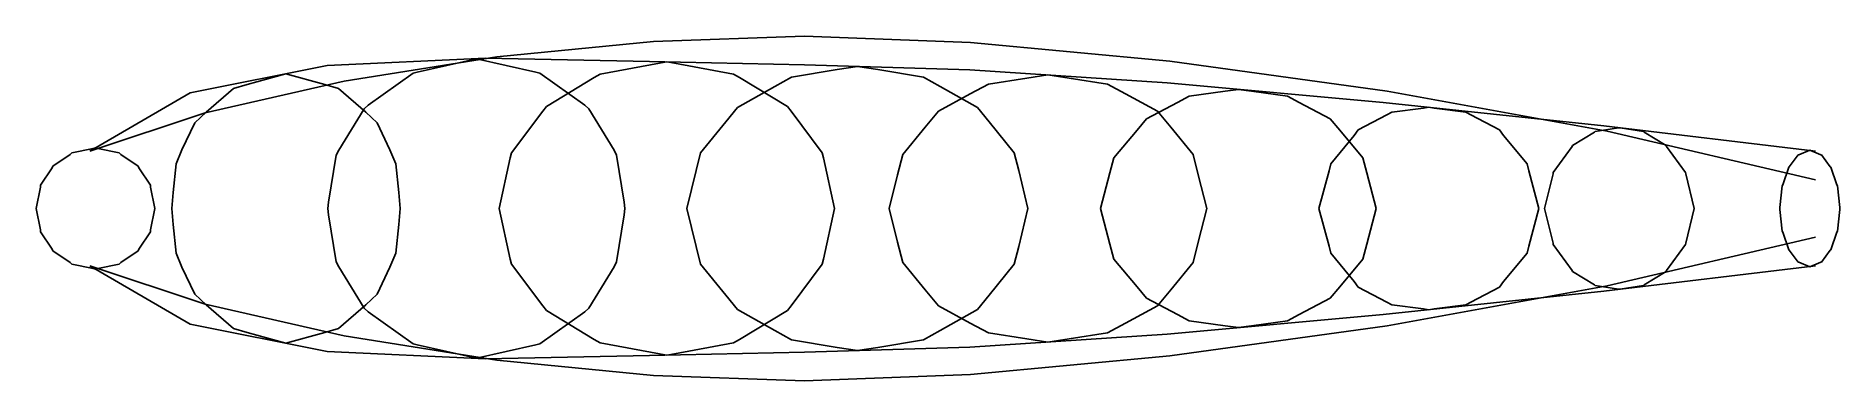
# Model space of a CAD drawing. Extents: x -9 to 304, y -30 to 30.
import ezdxf

# ---------------------------------------------------------------- set-up
doc = ezdxf.new("R2010")
doc.units = 0

msp = doc.modelspace()

# ---------------------------------------------------------------- linework, layer by layer
at = {"color": 0}
for p, q in [((70.77, 26.37), (97.99, 29.06)), ((97.99, 29.06), (70.77, 26.37)), ((97.99, 29.06), (124.22, 30)), ((124.22, 30), (97.99, 29.06)), ((97.99, 29.06), (97.99, 29.06)), ((97.99, 29.06), (97.99, 29.06)), ((124.22, 30), (124.22, 30)), ((124.22, 30), (124.22, 30)), ((124.22, 30), (153.12, 28.87)), ((153.12, 28.87), (124.22, 30)), ((153.12, 28.87), (153.12, 28.87)), ((153.12, 28.87), (153.12, 28.87)), ((153.12, 28.87), (187.75, 25.61)), ((187.75, 25.61), (153.12, 28.87)), ((68.78, 26.13), (41.25, 24.89)), ((41.25, 24.89), (68.78, 26.13)), ((44.23, 22.16), (70.77, 26.37)), ((70.77, 26.37), (44.23, 22.16)), ((97.33, 25.58), (68.78, 26.13)), ((68.78, 26.13), (68.78, 26.13)), ((68.78, 26.13), (68.78, 26.13)), ((68.78, 26.13), (97.33, 25.58)), ((70.77, 26.37), (70.77, 26.37)), ((70.77, 26.37), (70.77, 26.37)), ((124.22, 25), (97.33, 25.58)), ((97.33, 25.58), (97.33, 25.58)), ((97.33, 25.58), (97.33, 25.58)), ((97.33, 25.58), (124.22, 25)), ((187.75, 25.61), (187.75, 25.61)), ((187.75, 25.61), (187.75, 25.61)), ((187.75, 25.61), (225.51, 20.42)), ((225.51, 20.42), (187.75, 25.61)), ((41.25, 24.89), (17.43, 20.1)), ((17.43, 20.1), (41.25, 24.89)), ((20.08, 16.63), (44.23, 22.16)), ((44.23, 22.16), (20.08, 16.63)), ((41.25, 24.89), (41.25, 24.89)), ((41.25, 24.89), (41.25, 24.89)), ((44.23, 22.16), (44.23, 22.16)), ((44.23, 22.16), (44.23, 22.16)), ((152.97, 24.15), (124.22, 25)), ((124.22, 25), (124.22, 25)), ((124.22, 25), (124.22, 25)), ((124.22, 25), (152.97, 24.15)), ((187.3, 21.84), (152.97, 24.15)), ((152.97, 24.15), (152.97, 24.15)), ((152.97, 24.15), (152.97, 24.15)), ((152.97, 24.15), (187.3, 21.84)), ((17.43, 20.1), (0, 10)), ((0, 10), (17.43, 20.1)), ((17.43, 20.1), (17.43, 20.1)), ((17.43, 20.1), (17.43, 20.1)), ((224.83, 18.46), (187.3, 21.84)), ((187.3, 21.84), (187.3, 21.84)), ((187.3, 21.84), (187.3, 21.84)), ((187.3, 21.84), (224.83, 18.46)), ((225.51, 20.42), (225.51, 20.42)), ((225.51, 20.42), (225.51, 20.42)), ((225.51, 20.42), (263.79, 13.48)), ((263.79, 13.48), (225.51, 20.42)), ((0, 10), (20.08, 16.63)), ((20.08, 16.63), (0, 10)), ((20.08, 16.63), (20.08, 16.63)), ((20.08, 16.63), (20.08, 16.63)), ((263.19, 14.39), (224.83, 18.46)), ((224.83, 18.46), (224.83, 18.46)), ((224.83, 18.46), (224.83, 18.46)), ((224.83, 18.46), (263.19, 14.39)), ((300, 10), (263.19, 14.39)), ((263.19, 14.39), (263.19, 14.39)), ((263.19, 14.39), (263.19, 14.39)), ((263.19, 14.39), (300, 10)), ((263.79, 13.48), (263.79, 13.48)), ((263.79, 13.48), (263.79, 13.48)), ((263.79, 13.48), (300, 5)), ((300, 5), (263.79, 13.48)), ((-3.39, 9.41), (-6.4, 7.38)), ((-3.39, 9.41), (-3.1, 9.7)), ((0.58, 10.44), (-3.1, 9.7)), ((0, 10), (0, 10)), ((0, 10), (0, 10)), ((0.58, 10.44), (1, 10.58)), ((1.42, 10.44), (1, 10.58)), ((5.1, 9.7), (1.42, 10.44)), ((5.39, 9.41), (5.1, 9.7)), ((8.4, 7.38), (5.39, 9.41)), ((-6.52, 7.05), (-8.56, 4.04)), ((-6.52, 7.05), (-6.4, 7.38)), ((8.52, 7.05), (8.4, 7.38)), ((10.56, 4.04), (8.52, 7.05)), ((-8.58, 3.7), (-9.33, 0)), ((-8.58, 3.7), (-8.56, 4.04)), ((10.58, 3.7), (10.56, 4.04)), ((11.33, 0), (10.58, 3.7)), ((300, 5), (300, 5)), ((300, 5), (300, 5)), ((-9.33, 0), (-8.58, -3.7)), ((10.58, -3.7), (11.33, 0)), ((-8.58, -3.7), (-8.56, -4.04)), ((-8.56, -4.04), (-6.52, -7.05)), ((8.52, -7.05), (10.56, -4.04)), ((10.58, -3.7), (10.56, -4.04)), ((263.79, -13.48), (300, -5)), ((300, -5), (263.79, -13.48)), ((300, -5), (300, -5)), ((300, -5), (300, -5)), ((-6.52, -7.05), (-6.4, -7.38)), ((-6.4, -7.38), (-3.39, -9.41)), ((5.39, -9.41), (8.4, -7.38)), ((8.52, -7.05), (8.4, -7.38)), ((-3.39, -9.41), (-3.1, -9.7)), ((-3.1, -9.7), (0.58, -10.44)), ((0, -10), (20.08, -16.63)), ((20.08, -16.63), (0, -10)), ((0, -10), (0, -10)), ((0, -10), (17.43, -20.1)), ((17.43, -20.1), (0, -10)), ((0, -10), (0, -10)), ((0.58, -10.44), (1, -10.58)), ((1.42, -10.44), (1, -10.58)), ((1.42, -10.44), (5.1, -9.7)), ((5.39, -9.41), (5.1, -9.7)), ((263.19, -14.39), (300, -10)), ((300, -10), (263.19, -14.39)), ((224.83, -18.46), (263.19, -14.39)), ((263.19, -14.39), (224.83, -18.46)), ((225.51, -20.42), (263.79, -13.48)), ((263.79, -13.48), (225.51, -20.42)), ((263.19, -14.39), (263.19, -14.39)), ((263.19, -14.39), (263.19, -14.39)), ((263.79, -13.48), (263.79, -13.48)), ((263.79, -13.48), (263.79, -13.48)), ((20.08, -16.63), (20.08, -16.63)), ((20.08, -16.63), (20.08, -16.63)), ((20.08, -16.63), (44.23, -22.16)), ((44.23, -22.16), (20.08, -16.63)), ((187.3, -21.84), (224.83, -18.46)), ((224.83, -18.46), (187.3, -21.84)), ((224.83, -18.46), (224.83, -18.46)), ((224.83, -18.46), (224.83, -18.46)), ((17.43, -20.1), (17.43, -20.1)), ((17.43, -20.1), (41.25, -24.89)), ((41.25, -24.89), (17.43, -20.1)), ((17.43, -20.1), (17.43, -20.1)), ((152.97, -24.15), (187.3, -21.84)), ((187.3, -21.84), (152.97, -24.15)), ((187.3, -21.84), (187.3, -21.84)), ((187.3, -21.84), (187.3, -21.84)), ((187.75, -25.61), (225.51, -20.42)), ((225.51, -20.42), (187.75, -25.61)), ((225.51, -20.42), (225.51, -20.42)), ((225.51, -20.42), (225.51, -20.42)), ((41.25, -24.89), (41.25, -24.89)), ((41.25, -24.89), (68.78, -26.13)), ((68.78, -26.13), (41.25, -24.89)), ((41.25, -24.89), (41.25, -24.89)), ((44.23, -22.16), (44.23, -22.16)), ((44.23, -22.16), (44.23, -22.16)), ((44.23, -22.16), (70.77, -26.37)), ((70.77, -26.37), (44.23, -22.16)), ((97.33, -25.58), (124.22, -25)), ((124.22, -25), (97.33, -25.58)), ((124.22, -25), (152.97, -24.15)), ((152.97, -24.15), (124.22, -25)), ((124.22, -25), (124.22, -25)), ((124.22, -25), (124.22, -25)), ((152.97, -24.15), (152.97, -24.15)), ((152.97, -24.15), (152.97, -24.15)), ((68.78, -26.13), (97.33, -25.58)), ((97.33, -25.58), (68.78, -26.13)), ((68.78, -26.13), (68.78, -26.13)), ((68.78, -26.13), (68.78, -26.13)), ((70.77, -26.37), (70.77, -26.37)), ((70.77, -26.37), (70.77, -26.37)), ((70.77, -26.37), (97.99, -29.06)), ((97.99, -29.06), (70.77, -26.37)), ((97.33, -25.58), (97.33, -25.58)), ((97.33, -25.58), (97.33, -25.58)), ((153.12, -28.87), (187.75, -25.61)), ((187.75, -25.61), (153.12, -28.87)), ((187.75, -25.61), (187.75, -25.61)), ((187.75, -25.61), (187.75, -25.61)), ((97.99, -29.06), (97.99, -29.06)), ((97.99, -29.06), (97.99, -29.06)), ((97.99, -29.06), (124.22, -30)), ((124.22, -30), (97.99, -29.06)), ((124.22, -30), (153.12, -28.87)), ((153.12, -28.87), (124.22, -30)), ((124.22, -30), (124.22, -30)), ((124.22, -30), (124.22, -30)), ((153.12, -28.87), (153.12, -28.87)), ((153.12, -28.87), (153.12, -28.87))]:
    msp.add_line(p, q, dxfattribs=at)
at = {"color": 2}
for p, q in [((56.89, 23.73), (67.22, 26.06)), ((77.55, 23.73), (67.22, 26.06)), ((48.4, 17.95), (56.2, 23.54)), ((56.89, 23.73), (56.2, 23.54)), ((78.24, 23.54), (77.55, 23.73)), ((86.05, 17.95), (78.24, 23.54)), ((43.31, 10.17), (47.69, 17.35)), ((48.4, 17.95), (47.69, 17.35)), ((86.75, 17.35), (86.05, 17.95)), ((91.14, 10.17), (86.75, 17.35)), ((43.31, 10.17), (42.86, 9.25)), ((91.58, 9.25), (91.14, 10.17)), ((41.53, 1.12), (42.86, 9.25)), ((92.91, 1.12), (91.58, 9.25)), ((41.53, 1.12), (41.41, 0)), ((41.41, 0), (41.53, -1.12)), ((93.03, 0), (92.91, 1.12)), ((92.91, -1.12), (93.03, 0)), ((41.53, -1.12), (42.86, -9.25)), ((92.91, -1.12), (91.58, -9.25)), ((42.86, -9.25), (43.31, -10.17)), ((91.14, -10.17), (91.58, -9.25)), ((43.31, -10.17), (47.69, -17.35)), ((91.14, -10.17), (86.75, -17.35)), ((47.69, -17.35), (48.4, -17.95)), ((48.4, -17.95), (56.2, -23.54)), ((86.05, -17.95), (78.24, -23.54)), ((86.05, -17.95), (86.75, -17.35)), ((56.2, -23.54), (56.89, -23.73)), ((56.89, -23.73), (67.22, -26.06)), ((77.55, -23.73), (67.22, -26.06)), ((77.55, -23.73), (78.24, -23.54))]:
    msp.add_line(p, q, dxfattribs=at)
at = {"color": 3}
for p, q in [((99.03, 25.29), (88.74, 23.38)), ((99.03, 25.29), (100.33, 25.51)), ((101.64, 25.29), (100.33, 25.51)), ((111.93, 23.38), (101.64, 25.29)), ((87.71, 22.8), (79.39, 17.74)), ((87.71, 22.8), (88.74, 23.38)), ((112.95, 22.8), (111.93, 23.38)), ((121.28, 17.74), (112.95, 22.8)), ((78.75, 16.96), (73.33, 9.69)), ((78.75, 16.96), (79.39, 17.74)), ((121.92, 16.96), (121.28, 17.74)), ((127.34, 9.69), (121.92, 16.96)), ((73.11, 8.79), (73.33, 9.69)), ((127.56, 8.79), (127.34, 9.69)), ((73.11, 8.79), (71.19, 0)), ((129.48, 0), (127.56, 8.79)), ((71.19, 0), (73.11, -8.79)), ((127.56, -8.79), (129.48, 0)), ((73.11, -8.79), (73.33, -9.69)), ((127.56, -8.79), (127.34, -9.69)), ((73.33, -9.69), (78.75, -16.96)), ((121.92, -16.96), (127.34, -9.69)), ((78.75, -16.96), (79.39, -17.74)), ((79.39, -17.74), (87.71, -22.8)), ((112.95, -22.8), (121.28, -17.74)), ((121.92, -16.96), (121.28, -17.74)), ((87.71, -22.8), (88.74, -23.38)), ((88.74, -23.38), (99.03, -25.29)), ((101.64, -25.29), (111.93, -23.38)), ((112.95, -22.8), (111.93, -23.38)), ((99.03, -25.29), (100.33, -25.51)), ((101.64, -25.29), (100.33, -25.51))]:
    msp.add_line(p, q, dxfattribs=at)
at = {"color": 1}
for p, q in [((27.35, 21.59), (34.11, 23.45)), ((40.87, 21.59), (34.11, 23.45)), ((20.21, 16.76), (24.97, 20.88)), ((27.35, 21.59), (24.97, 20.88)), ((43.26, 20.88), (40.87, 21.59)), ((48.01, 16.76), (43.26, 20.88)), ((20.21, 16.76), (18.26, 14.93)), ((49.96, 14.93), (48.01, 16.76)), ((16.03, 10.21), (18.26, 14.93)), ((52.19, 10.21), (49.96, 14.93)), ((16.03, 10.21), (15.03, 7.78)), ((53.19, 7.78), (52.19, 10.21)), ((14.5, 2.79), (15.03, 7.78)), ((53.72, 2.79), (53.19, 7.78)), ((14.5, 2.79), (14.27, 0)), ((14.27, 0), (14.5, -2.79)), ((53.96, 0), (53.72, 2.79)), ((53.72, -2.79), (53.96, 0)), ((14.5, -2.79), (15.03, -7.78)), ((53.72, -2.79), (53.19, -7.78)), ((15.03, -7.78), (16.03, -10.21)), ((52.19, -10.21), (53.19, -7.78)), ((16.03, -10.21), (18.26, -14.93)), ((52.19, -10.21), (49.96, -14.93)), ((18.26, -14.93), (20.21, -16.76)), ((48.01, -16.76), (49.96, -14.93)), ((20.21, -16.76), (24.97, -20.88)), ((48.01, -16.76), (43.26, -20.88)), ((24.97, -20.88), (27.35, -21.59)), ((27.35, -21.59), (34.11, -23.45)), ((40.87, -21.59), (34.11, -23.45)), ((40.87, -21.59), (43.26, -20.88))]:
    msp.add_line(p, q, dxfattribs=at)
at = {"color": 4}
for p, q in [((119.06, 21.21), (121.98, 22.82)), ((129.91, 24.16), (121.98, 22.82)), ((129.91, 24.16), (133.44, 24.73)), ((136.98, 24.16), (133.44, 24.73)), ((144.91, 22.82), (136.98, 24.16)), ((147.83, 21.21), (144.91, 22.82)), ((119.06, 21.21), (112.58, 17.57)), ((154.31, 17.57), (147.83, 21.21)), ((110.55, 15.09), (112.58, 17.57)), ((156.34, 15.09), (154.31, 17.57)), ((110.55, 15.09), (106.17, 9.69)), ((160.72, 9.69), (156.34, 15.09)), ((105.41, 6.62), (106.17, 9.69)), ((161.48, 6.62), (160.72, 9.69)), ((105.41, 6.62), (103.81, 0)), ((163.08, 0), (161.48, 6.62)), ((103.81, 0), (105.41, -6.62)), ((161.48, -6.62), (163.08, 0)), ((105.41, -6.62), (106.17, -9.69)), ((161.48, -6.62), (160.72, -9.69)), ((106.17, -9.69), (110.55, -15.09)), ((156.34, -15.09), (160.72, -9.69)), ((110.55, -15.09), (112.58, -17.57)), ((156.34, -15.09), (154.31, -17.57)), ((112.58, -17.57), (119.06, -21.21)), ((147.83, -21.21), (154.31, -17.57)), ((119.06, -21.21), (121.98, -22.82)), ((147.83, -21.21), (144.91, -22.82)), ((121.98, -22.82), (129.91, -24.16)), ((129.91, -24.16), (133.44, -24.73)), ((136.98, -24.16), (133.44, -24.73)), ((136.98, -24.16), (144.91, -22.82))]:
    msp.add_line(p, q, dxfattribs=at)
at = {"color": 5}
for p, q in [((162.87, 22.7), (156.21, 21.63)), ((162.87, 22.7), (166.56, 23.23)), ((170.24, 22.7), (166.56, 23.23)), ((176.9, 21.63), (170.24, 22.7)), ((153.07, 19.96), (147.53, 16.92)), ((153.07, 19.96), (156.21, 21.63)), ((180.05, 19.96), (176.9, 21.63)), ((185.58, 16.92), (180.05, 19.96)), ((145.2, 14.13), (147.53, 16.92)), ((187.91, 14.13), (185.58, 16.92)), ((145.2, 14.13), (141.33, 9.41)), ((191.78, 9.41), (187.91, 14.13)), ((140.41, 5.87), (141.33, 9.41)), ((192.7, 5.87), (191.78, 9.41)), ((140.41, 5.87), (138.95, 0)), ((194.16, 0), (192.7, 5.87)), ((138.95, 0), (140.41, -5.87)), ((192.7, -5.87), (194.16, 0)), ((140.41, -5.87), (141.33, -9.41)), ((192.7, -5.87), (191.78, -9.41)), ((141.33, -9.41), (145.2, -14.13)), ((187.91, -14.13), (191.78, -9.41)), ((145.2, -14.13), (147.53, -16.92)), ((187.91, -14.13), (185.58, -16.92)), ((147.53, -16.92), (153.07, -19.96)), ((180.05, -19.96), (185.58, -16.92)), ((153.07, -19.96), (156.21, -21.63)), ((156.21, -21.63), (162.87, -22.7)), ((170.24, -22.7), (176.9, -21.63)), ((180.05, -19.96), (176.9, -21.63)), ((162.87, -22.7), (166.56, -23.23)), ((170.24, -22.7), (166.56, -23.23))]:
    msp.add_line(p, q, dxfattribs=at)
at = {"color": 6}
for p, q in [((189.07, 18.46), (191.12, 19.53)), ((197.37, 20.43), (191.12, 19.53)), ((197.37, 20.43), (199.67, 20.73)), ((201.96, 20.43), (199.67, 20.73)), ((208.21, 19.53), (201.96, 20.43)), ((210.26, 18.46), (208.21, 19.53)), ((189.07, 18.46), (183.68, 15.61)), ((215.65, 15.61), (210.26, 18.46)), ((182.05, 13.63), (178, 8.79)), ((182.05, 13.63), (183.68, 15.61)), ((217.28, 13.63), (215.65, 15.61)), ((221.33, 8.79), (217.28, 13.63)), ((177.32, 6.22), (178, 8.79)), ((222.01, 6.22), (221.33, 8.79)), ((177.32, 6.22), (175.69, 0)), ((223.64, 0), (222.01, 6.22)), ((175.69, 0), (177.32, -6.22)), ((222.01, -6.22), (223.64, 0)), ((177.32, -6.22), (178, -8.79)), ((222.01, -6.22), (221.33, -8.79)), ((178, -8.79), (182.05, -13.63)), ((217.28, -13.63), (221.33, -8.79)), ((182.05, -13.63), (183.68, -15.61)), ((183.68, -15.61), (189.07, -18.46)), ((210.26, -18.46), (215.65, -15.61)), ((217.28, -13.63), (215.65, -15.61)), ((189.07, -18.46), (191.12, -19.53)), ((210.26, -18.46), (208.21, -19.53)), ((191.12, -19.53), (197.37, -20.43)), ((197.37, -20.43), (199.67, -20.73)), ((201.96, -20.43), (199.67, -20.73)), ((201.96, -20.43), (208.21, -19.53))]:
    msp.add_line(p, q, dxfattribs=at)
at = {"color": 7}
for p, q in [((225.5, 16.27), (220.5, 13.67)), ((225.5, 16.27), (226.34, 16.78)), ((231.87, 17.48), (226.34, 16.78)), ((231.87, 17.48), (232.78, 17.62)), ((233.68, 17.48), (232.78, 17.62)), ((239.22, 16.78), (233.68, 17.48)), ((240.05, 16.27), (239.22, 16.78)), ((245.05, 13.67), (240.05, 16.27)), ((219.8, 12.71), (215.72, 7.77)), ((219.8, 12.71), (220.5, 13.67)), ((245.75, 12.71), (245.05, 13.67)), ((249.84, 7.77), (245.75, 12.71)), ((215.42, 6.54), (213.68, 0)), ((215.42, 6.54), (215.72, 7.77)), ((250.13, 6.54), (249.84, 7.77)), ((251.88, 0), (250.13, 6.54)), ((213.68, 0), (215.42, -6.54)), ((250.13, -6.54), (251.88, 0)), ((215.42, -6.54), (215.72, -7.77)), ((215.72, -7.77), (219.8, -12.71)), ((245.75, -12.71), (249.84, -7.77)), ((250.13, -6.54), (249.84, -7.77)), ((219.8, -12.71), (220.5, -13.67)), ((220.5, -13.67), (225.5, -16.27)), ((240.05, -16.27), (245.05, -13.67)), ((245.75, -12.71), (245.05, -13.67)), ((225.5, -16.27), (226.34, -16.78)), ((226.34, -16.78), (231.87, -17.48)), ((231.87, -17.48), (232.78, -17.62)), ((233.68, -17.48), (232.78, -17.62)), ((233.68, -17.48), (239.22, -16.78)), ((240.05, -16.27), (239.22, -16.78))]:
    msp.add_line(p, q, dxfattribs=at)
at = {"color": 8}
for p, q in [((261.57, 13.27), (257.76, 10.98)), ((261.57, 13.27), (261.68, 13.42)), ((265.75, 14.01), (261.68, 13.42)), ((265.75, 14.01), (265.89, 14.06)), ((266.03, 14.01), (265.89, 14.06)), ((270.1, 13.42), (266.03, 14.01)), ((270.21, 13.27), (270.1, 13.42)), ((274.02, 10.98), (270.21, 13.27)), ((257.69, 10.77), (254.39, 6.26)), ((257.69, 10.77), (257.76, 10.98)), ((274.09, 10.77), (274.02, 10.98)), ((277.39, 6.26), (274.09, 10.77)), ((254.36, 6.02), (252.9, 0)), ((254.36, 6.02), (254.39, 6.26)), ((277.42, 6.02), (277.39, 6.26)), ((278.88, 0), (277.42, 6.02)), ((252.9, 0), (254.36, -6.02)), ((277.42, -6.02), (278.88, 0)), ((254.36, -6.02), (254.39, -6.26)), ((254.39, -6.26), (257.69, -10.77)), ((274.09, -10.77), (277.39, -6.26)), ((277.42, -6.02), (277.39, -6.26)), ((257.69, -10.77), (257.76, -10.98)), ((257.76, -10.98), (261.57, -13.27)), ((270.21, -13.27), (274.02, -10.98)), ((274.09, -10.77), (274.02, -10.98)), ((261.57, -13.27), (261.68, -13.42)), ((261.68, -13.42), (265.75, -14.01)), ((265.75, -14.01), (265.89, -14.06)), ((266.03, -14.01), (265.89, -14.06)), ((266.03, -14.01), (270.1, -13.42)), ((270.21, -13.27), (270.1, -13.42))]:
    msp.add_line(p, q, dxfattribs=at)
at = {"color": 9}
for p, q in [((297.11, 9.35), (299, 10.12)), ((300.89, 9.35), (299, 10.12)), ((294.29, 4.09), (295.33, 7.18)), ((295.44, 7.25), (295.33, 7.18)), ((295.44, 7.25), (296.99, 9.34)), ((297.11, 9.35), (296.99, 9.34)), ((301.01, 9.34), (300.89, 9.35)), ((302.56, 7.25), (301.01, 9.34)), ((302.67, 7.18), (302.56, 7.25)), ((303.71, 4.09), (302.67, 7.18)), ((293.81, 0.18), (294.19, 3.96)), ((294.29, 4.09), (294.19, 3.96)), ((303.81, 3.96), (303.71, 4.09)), ((304.19, 0.18), (303.81, 3.96)), ((293.81, 0.18), (293.77, 0)), ((293.77, 0), (293.81, -0.18)), ((304.23, 0), (304.19, 0.18)), ((304.19, -0.18), (304.23, 0)), ((293.81, -0.18), (294.19, -3.96)), ((304.19, -0.18), (303.81, -3.96)), ((294.19, -3.96), (294.29, -4.09)), ((294.29, -4.09), (295.33, -7.18)), ((303.71, -4.09), (302.67, -7.18)), ((303.71, -4.09), (303.81, -3.96)), ((295.33, -7.18), (295.44, -7.25)), ((295.44, -7.25), (296.99, -9.34)), ((296.99, -9.34), (297.11, -9.35)), ((297.11, -9.35), (299, -10.12)), ((300.89, -9.35), (299, -10.12)), ((300.89, -9.35), (301.01, -9.34)), ((302.56, -7.25), (301.01, -9.34)), ((302.56, -7.25), (302.67, -7.18))]:
    msp.add_line(p, q, dxfattribs=at)

doc.saveas('drawing.dxf')
